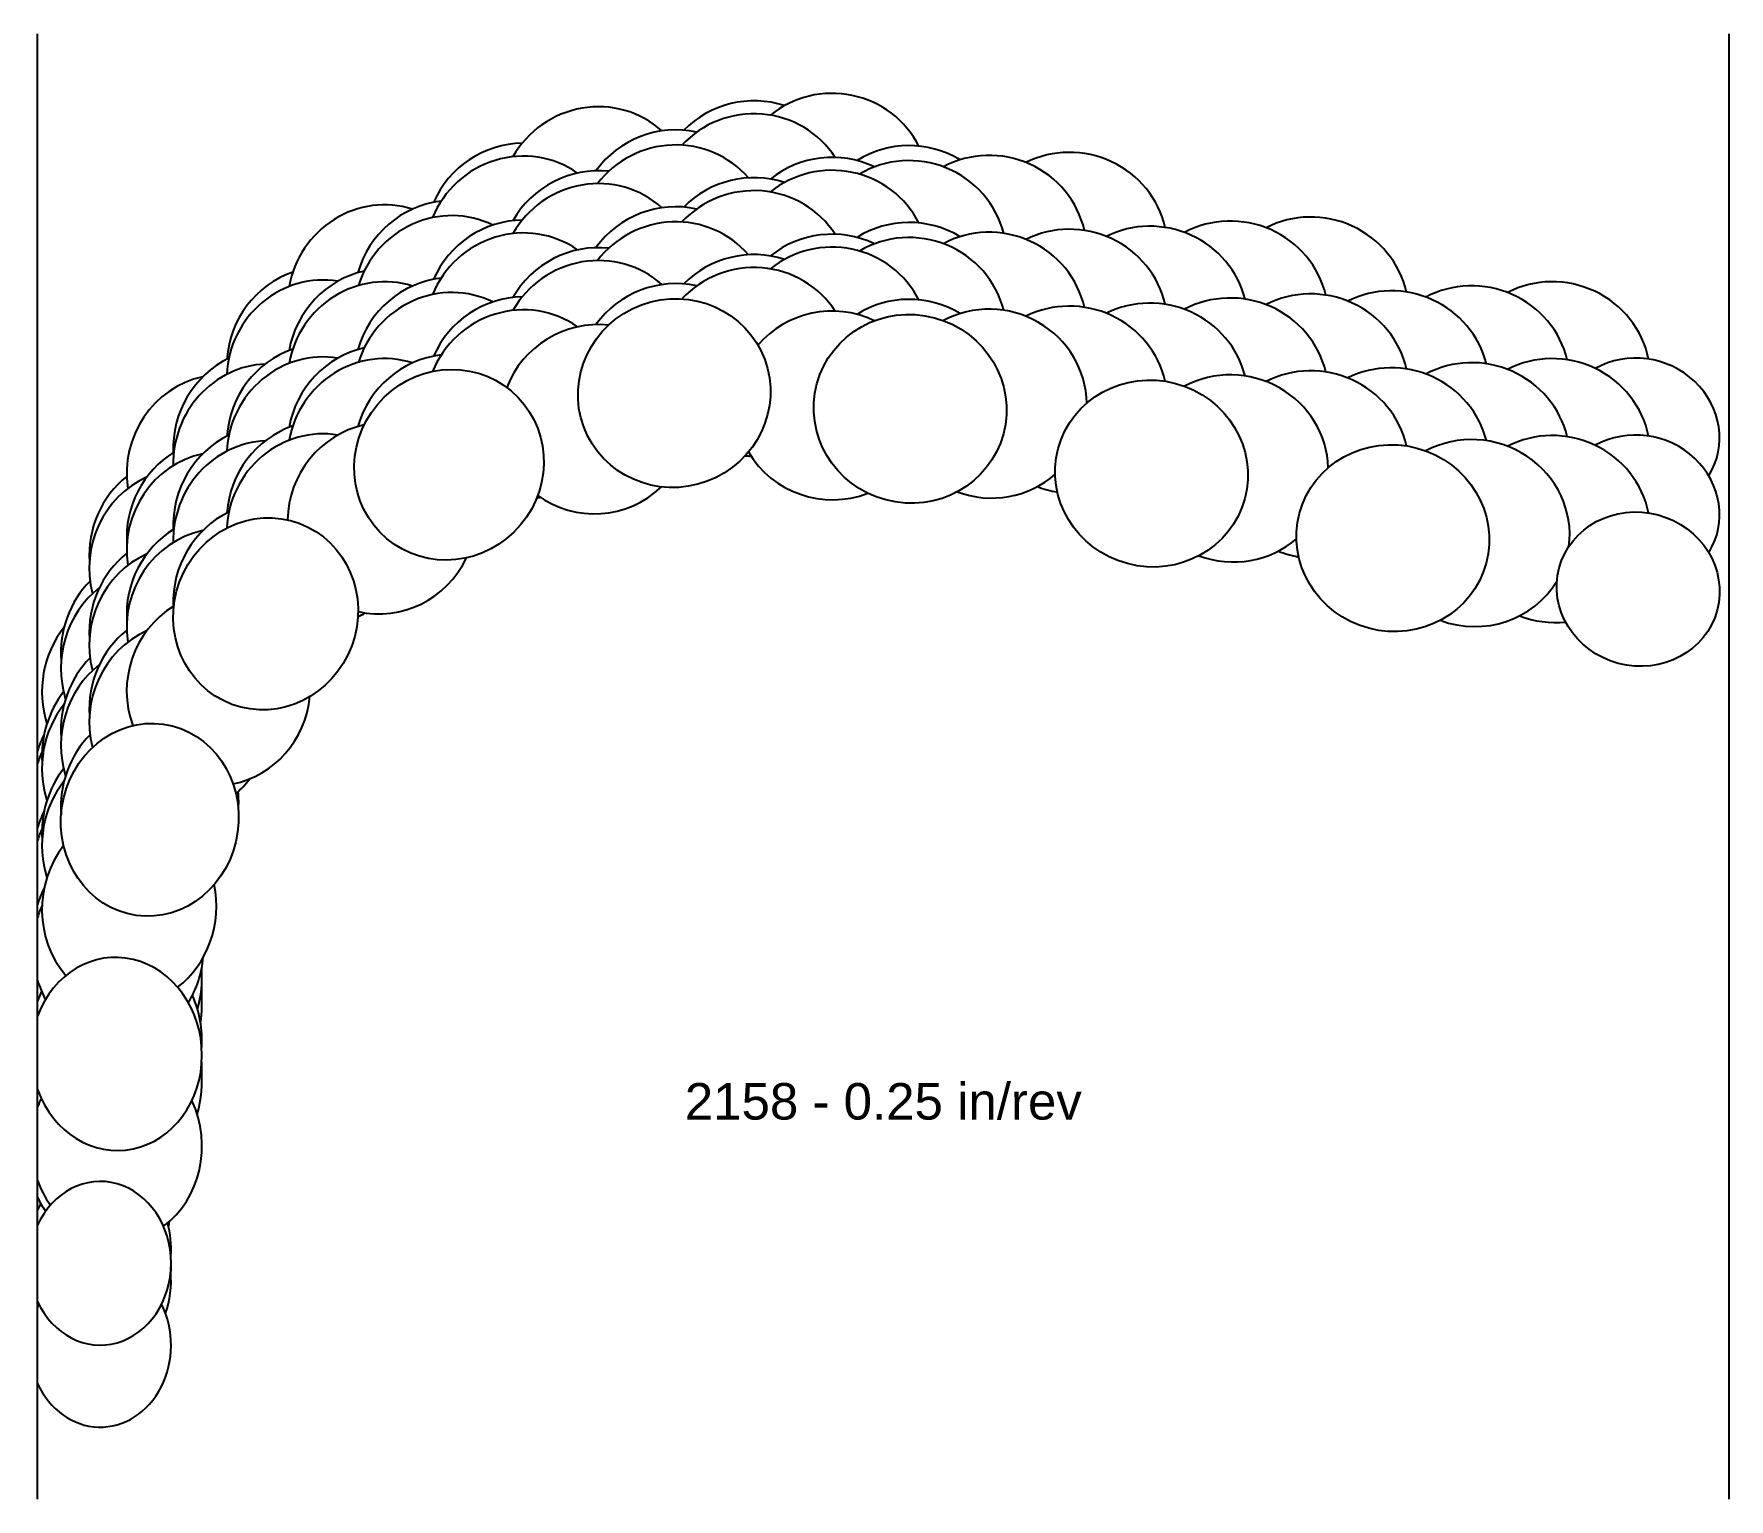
# Model space of a CAD drawing. Header units: inches. Extents: x -5.51 to 0, y -3.67 to 1.09.
import ezdxf
from ezdxf.enums import TextEntityAlignment as Align

# ---------------------------------------------------------------- set-up
doc = ezdxf.new("R2010")
doc.units = ezdxf.units.IN
doc.header["$MEASUREMENT"] = 0
for name, color, linetype, true_color in [('Blade_1', 30, 'Continuous', 0xff7f00), ('Blade_2', 7, 'Continuous', 0xcccc00), ('Blade_3', 7, 'Continuous', 0x00cc00), ('Blade_4', 7, 'Continuous', 0x00cccc), ('Blade_5', 7, 'Continuous', 0x0066cc), ('Blade_6', 190, 'Continuous', 0x7f00ff)]:
    doc.layers.add(name, color=color, linetype=linetype, true_color=true_color)
doc.layers.add('Gage_Line', color=7, linetype='Continuous')
doc.styles.get("Standard").update_dxf_attribs({"font": 'arial.ttf'})

msp = doc.modelspace()

# ---------------------------------------------------------------- linework, layer by layer
at = {"layer": 'Blade_1'}
for centre, major_axis, ratio, start_param, end_param in [((-3.4298, 0.4226), (0.2942, 0.1096), 0.974557, 6.626652, 8.428824), ((-2.6628, 0.3715), (0.3033, -0.0813), 0.976296, 6.782904, 8.663791), ((-4.1622, 0.1897), (0.202, 0.2404), 0.968789, 6.517079, 8.266845), ((-3.4298, 0.1726), (0.2942, 0.1096), 0.974557, 6.626652, 8.428824), ((-2.6628, 0.1215), (0.3033, -0.0813), 0.976296, 6.782904, 8.663791), ((-1.878, 0.1612), (0.3033, -0.0813), 0.965926, 6.776424, 8.594384), ((-4.1622, -0.0603), (0.202, 0.2404), 0.968789, 6.517079, 8.266845), ((-1.878, -0.0888), (0.3033, -0.0813), 0.965926, 6.776424, 8.594384), ((-1.0933, -0.049), (0.3033, -0.0813), 0.965926, 6.776178, 8.594787), ((-0.2958, -0.2146), (0.2569, -0.0688), 0.939693, 6.008418, 8.654013), ((-4.7583, -0.295), (0.1095, 0.2943), 0.950898, 6.66211, 8.251523), ((-1.0933, -0.299), (0.3033, -0.0813), 0.965926, 6.776178, 8.594787), ((-0.2958, -0.4646), (0.2569, -0.0688), 0.939693, 6.008418, 8.654013), ((-4.7583, -0.545), (0.1095, 0.2943), 0.950898, 6.66211, 8.251523), ((-5.1351, -0.9646), (0.044, 0.3109), 0.919021, 0.756329, 2.05003), ((-5.1351, -1.2146), (0.044, 0.3109), 0.919021, 0.756329, 2.05003), ((-5.2431, -2.2259), (-0.0156, 0.3136), 0.884515, 1.905288, 7.406833), ((-5.2431, -1.9759), (-0.0156, 0.3136), 0.884515, 4.330053, 4.753499), ((-5.2962, -2.9065), (0, 0.266), 0.866025, 2.05591, 7.368869)]:
    msp.add_ellipse(centre, major_axis=major_axis, ratio=ratio, start_param=start_param, end_param=end_param, dxfattribs=at)
for centre, major_axis, ratio in [((-3.4298, -0.0774), (0.2942, 0.1096), 0.974557), ((-2.6628, -0.1285), (0.3033, -0.0813), 0.976296), ((-4.1622, -0.3103), (0.202, 0.2404), 0.968789), ((-1.878, -0.3388), (0.3033, -0.0813), 0.965926), ((-1.0933, -0.549), (0.3033, -0.0813), 0.965926), ((-0.2958, -0.7146), (0.2569, -0.0688), 0.939693), ((-4.7583, -0.795), (0.1095, 0.2943), 0.950898), ((-5.1351, -1.4646), (0.044, 0.3109), 0.919021)]:
    msp.add_ellipse(centre, major_axis=major_axis, ratio=ratio, dxfattribs=at)
at = {"layer": 'Blade_2'}
for centre, major_axis, ratio, start_param, end_param in [((-2.9157, 0.3826), (0.3134, -0.0201), 0.976194, 1.182537, 2.328806), ((-3.6831, 0.3379), (0.2698, 0.1606), 0.973027, 7.199621, 8.383666), ((-2.9157, 0.1326), (0.3134, -0.0201), 0.976194, 1.182537, 2.328806), ((-3.6831, 0.0879), (0.2698, 0.1606), 0.973027, 7.199621, 8.383666), ((-4.3806, 0.0156), (0.1632, 0.2683), 0.96629, 7.033875, 8.237921), ((-2.9157, -0.1174), (0.3134, -0.0201), 0.976194, 1.182537, 2.512865), ((-3.6831, -0.1621), (0.2698, 0.1606), 0.973027, 7.199621, 8.533657), ((-4.3806, -0.2344), (0.1632, 0.2683), 0.96629, 7.033875, 8.237921), ((-4.3806, -0.4844), (0.1632, 0.2683), 0.96629, 7.033875, 8.401829), ((-4.9115, -0.5397), (0.0725, 0.3055), 0.948499, 7.036549, 8.166265), ((-2.9157, -0.1174), (0.3134, -0.0201), 0.976194, 3.723174, 5.151598), ((-3.6831, -0.1621), (0.2698, 0.1606), 0.973027, 3.53023, 4.936485), ((-4.9115, -0.7897), (0.0725, 0.3055), 0.948499, 7.036549, 8.166265), ((-4.3806, -0.4844), (0.1632, 0.2683), 0.96629, 3.448604, 4.817514), ((-4.9115, -1.0397), (0.0725, 0.3055), 0.948499, 7.036549, 8.463986), ((-5.202, -1.251), (0.0283, 0.3127), 0.902397, 7.234371, 8.020757), ((-4.9115, -1.0397), (0.0725, 0.3055), 0.948499, 3.545102, 4.856275), ((-5.202, -1.501), (0.0283, 0.3127), 0.902397, 7.234371, 8.020757), ((-5.202, -1.751), (0.0283, 0.3127), 0.902397, 7.234371, 8.711978), ((-5.202, -1.751), (0.0283, 0.3127), 0.902397, 3.829161, 5.037884), ((-5.2431, -2.0216), (-0.0156, 0.3136), 0.884515, 4.589109, 4.72886), ((-5.2431, -2.2716), (-0.0156, 0.3136), 0.884515, 4.589109, 4.72886), ((-5.2431, -2.5216), (-0.0156, 0.3136), 0.884515, 7.307272, 7.406833), ((-5.2431, -2.5216), (-0.0156, 0.3136), 0.884515, 3.665719, 5.146441), ((-5.2431, -2.5216), (-0.0156, 0.3136), 0.884515, 8.188473, 8.483123), ((-5.2962, -2.9233), (0, 0.266), 0.866025, 4.63336, 4.74409), ((-5.2962, -3.1733), (0, 0.266), 0.866025, 1.045326, 1.085684), ((-5.2962, -3.1733), (0, 0.266), 0.866025, 2.05591, 5.23786)]:
    msp.add_ellipse(centre, major_axis=major_axis, ratio=ratio, start_param=start_param, end_param=end_param, dxfattribs=at)
at = {"layer": 'Blade_3'}
for centre, major_axis, ratio, start_param, end_param in [((-3.1727, 0.5244), (0.3095, 0.0529), 0.975628, 6.676214, 8.5205), ((-3.9285, 0.3845), (0.2383, 0.2045), 0.971072, 6.523377, 8.341293), ((-2.4021, 0.3885), (0.3033, -0.0813), 0.976296, 6.758489, 8.618496), ((-3.1727, 0.2744), (0.3095, 0.0529), 0.975628, 6.676214, 8.5205), ((-3.9285, 0.1345), (0.2383, 0.2045), 0.971072, 6.523377, 8.341293), ((-2.4021, 0.1385), (0.3033, -0.0813), 0.976296, 6.758489, 8.618496), ((-1.6164, 0.1779), (0.3033, -0.0813), 0.965926, 6.764225, 8.622482), ((-3.1727, 0.0244), (0.3095, 0.0529), 0.975628, 6.676214, 8.5205), ((-4.5804, -0.0221), (0.1234, 0.2888), 0.963683, 6.513291, 8.225432), ((-0.8315, -0.0324), (0.3033, -0.0813), 0.965926, 6.76409, 8.622377), ((-1.6164, -0.0721), (0.3033, -0.0813), 0.965926, 6.764225, 8.622482), ((-3.9285, -0.1155), (0.2383, 0.2045), 0.971072, 6.523377, 8.341293), ((-2.4021, -0.1115), (0.3033, -0.0813), 0.976296, 6.555159, 8.618496), ((-4.5804, -0.2721), (0.1234, 0.2888), 0.963683, 6.513291, 8.225432), ((-0.8315, -0.2824), (0.3033, -0.0813), 0.965926, 6.76409, 8.622377), ((-1.6164, -0.3221), (0.3033, -0.0813), 0.965926, 6.561327, 8.622482), ((-4.5804, -0.5221), (0.1234, 0.2888), 0.963683, 6.513291, 8.225432), ((-0.8315, -0.5324), (0.3033, -0.0813), 0.965926, 6.412651, 8.622377), ((-3.1727, 0.0244), (0.3095, 0.0529), 0.975628, 4.462112, 4.523791), ((-5.0378, -0.6394), (0.059, 0.3084), 0.934438, 0.5761, 2.040096), ((-2.4021, -0.1115), (0.3033, -0.0813), 0.976296, 4.616479, 5.706144), ((-3.9285, -0.1155), (0.2383, 0.2045), 0.971072, 4.185264, 4.222065), ((-5.0378, -0.8894), (0.059, 0.3084), 0.934438, 0.5761, 2.040096), ((-1.6164, -0.3221), (0.3033, -0.0813), 0.965926, 4.616333, 5.699844), ((-0.8315, -0.5324), (0.3033, -0.0813), 0.965926, 4.615557, 6.013554), ((-4.5804, -0.5221), (0.1234, 0.2888), 0.963683, 3.971174, 4.057878), ((-5.0378, -1.1394), (0.059, 0.3084), 0.934438, 0.5761, 2.040096), ((-5.2373, -1.3815), (0.0121, 0.3138), 0.884619, 1.146846, 1.282568), ((-5.0378, -1.1394), (0.059, 0.3084), 0.934438, 4.013981, 4.228328), ((-5.2373, -1.3815), (0.0121, 0.3138), 0.884619, 1.945941, 1.951912), ((-5.2373, -1.6315), (0.0121, 0.3138), 0.884619, 1.146846, 1.282568), ((-5.2373, -1.6315), (0.0121, 0.3138), 0.884619, 1.945941, 1.951912), ((-5.2373, -1.8815), (0.0121, 0.3138), 0.884619, 1.146846, 1.282568), ((-5.2373, -1.8815), (0.0121, 0.3138), 0.884619, 4.145574, 4.650711), ((-5.2373, -1.8815), (0.0121, 0.3138), 0.884619, 1.945941, 2.164789), ((-5.2962, -2.5676), (0, 0.266), 0.866025, 2.05591, 2.261207)]:
    msp.add_ellipse(centre, major_axis=major_axis, ratio=ratio, start_param=start_param, end_param=end_param, dxfattribs=at)
at = {"layer": 'Blade_4'}
for centre, major_axis, ratio, start_param, end_param in [((-3.4298, 0.4716), (0.2942, 0.1096), 0.974557, 7.269948, 8.456979), ((-2.6628, 0.4204), (0.3033, -0.0813), 0.976296, 1.282324, 2.41019), ((-4.1622, 0.2387), (0.202, 0.2404), 0.968789, 7.080413, 8.292207), ((-3.4298, 0.2216), (0.2942, 0.1096), 0.974557, 7.269948, 8.456979), ((-2.6628, 0.1704), (0.3033, -0.0813), 0.976296, 1.282324, 2.41019), ((-4.1622, -0.0113), (0.202, 0.2404), 0.968789, 7.080413, 8.292207), ((-3.4298, -0.0284), (0.2942, 0.1096), 0.974557, 7.269948, 8.456979), ((-2.6628, -0.0796), (0.3033, -0.0813), 0.976296, 1.282324, 2.41019), ((-4.7583, -0.2461), (0.1095, 0.2943), 0.950898, 7.065224, 8.27336), ((-4.1622, -0.2613), (0.202, 0.2404), 0.968789, 7.080413, 8.292207), ((-4.7583, -0.4961), (0.1095, 0.2943), 0.950898, 7.065224, 8.27336), ((-4.7583, -0.7461), (0.1095, 0.2943), 0.950898, 7.065224, 8.27336), ((-5.1351, -0.9156), (0.044, 0.3109), 0.919021, 7.172931, 8.084872), ((-5.1351, -1.1656), (0.044, 0.3109), 0.919021, 7.172931, 8.084872), ((-5.1351, -1.4156), (0.044, 0.3109), 0.919021, 7.172931, 8.084872), ((-5.1351, -1.4156), (0.044, 0.3109), 0.919021, 4.786966, 4.976667), ((-5.2431, -1.927), (-0.0156, 0.3136), 0.884515, 4.578018, 4.615156), ((-5.2431, -2.177), (-0.0156, 0.3136), 0.884515, 7.29574, 7.406833), ((-5.2431, -2.177), (-0.0156, 0.3136), 0.884515, 4.578018, 5.135265), ((-5.2962, -2.8575), (0, 0.266), 0.866025, 0.994582, 1.085684), ((-5.2962, -2.8575), (0, 0.266), 0.866025, 4.620259, 5.025642)]:
    msp.add_ellipse(centre, major_axis=major_axis, ratio=ratio, start_param=start_param, end_param=end_param, dxfattribs=at)
at = {"layer": 'Blade_5'}
for centre, major_axis, ratio, start_param, end_param in [((-2.9157, 0.5906), (0.3134, -0.0201), 0.976194, 6.806046, 8.611991), ((-3.6831, 0.5459), (0.2698, 0.1606), 0.973027, 6.575416, 8.383666), ((-2.1396, 0.4014), (0.3033, -0.0813), 0.965926, 6.752183, 8.59469), ((-3.6831, 0.2959), (0.2698, 0.1606), 0.973027, 6.575416, 8.383666), ((-2.9157, 0.3406), (0.3134, -0.0201), 0.976194, 6.806046, 8.611991), ((-4.3806, 0.2236), (0.1632, 0.2683), 0.96629, 6.514049, 8.237921), ((-1.3549, 0.1911), (0.3033, -0.0813), 0.965926, 6.75253, 8.608248), ((-2.1396, 0.1514), (0.3033, -0.0813), 0.965926, 6.752183, 8.59469), ((-2.9157, 0.0906), (0.3134, -0.0201), 0.976194, 6.806046, 8.611991), ((-3.6831, 0.0459), (0.2698, 0.1606), 0.973027, 6.575416, 8.383666), ((-4.3806, -0.0264), (0.1632, 0.2683), 0.96629, 6.514049, 8.237921), ((-0.5696, -0.0193), (0.3033, -0.0813), 0.965926, 6.727531, 8.608466), ((-1.3549, -0.0589), (0.3033, -0.0813), 0.965926, 6.75253, 8.608248), ((-2.1396, -0.0986), (0.3033, -0.0813), 0.965926, 6.752183, 8.59469), ((-4.3806, -0.2764), (0.1632, 0.2683), 0.96629, 6.514049, 8.237921), ((-1.3549, -0.3089), (0.3033, -0.0813), 0.965926, 6.75253, 8.608248), ((-0.5696, -0.2693), (0.3033, -0.0813), 0.965926, 6.727531, 8.608466), ((-4.9115, -0.3317), (0.0725, 0.3055), 0.948499, 6.701354, 8.254193), ((-0.5696, -0.5193), (0.3033, -0.0813), 0.965926, 6.727531, 8.608466), ((-4.9115, -0.5817), (0.0725, 0.3055), 0.948499, 6.701354, 8.254193), ((-2.1396, -0.0986), (0.3033, -0.0813), 0.965926, 4.60768, 4.823351), ((-4.9115, -0.8317), (0.0725, 0.3055), 0.948499, 6.701354, 8.254193), ((-1.3549, -0.3089), (0.3033, -0.0813), 0.965926, 4.603407, 4.823426), ((-1.3433, -0.3595), (0.257, 0), 1, 4.425753, 4.493874), ((-0.5696, -0.5193), (0.3033, -0.0813), 0.965926, 4.602247, 5.086514), ((-5.202, -1.043), (0.0283, 0.3127), 0.902397, 0.941632, 2.008492), ((-5.202, -1.293), (0.0283, 0.3127), 0.902397, 0.941632, 2.008492), ((-5.202, -1.543), (0.0283, 0.3127), 0.902397, 0.941632, 2.008492), ((-5.2431, -2.0636), (-0.0156, 0.3136), 0.884515, 4.474438, 4.796155), ((-5.2431, -2.3136), (-0.0156, 0.3136), 0.884515, 4.318353, 4.796155), ((-5.2962, -2.7153), (0, 0.266), 0.866025, 4.441818, 4.504551), ((-5.2962, -2.9653), (0, 0.266), 0.866025, 4.310695, 4.823259)]:
    msp.add_ellipse(centre, major_axis=major_axis, ratio=ratio, start_param=start_param, end_param=end_param, dxfattribs=at)
at = {"layer": 'Blade_6'}
for centre, major_axis, ratio, start_param, end_param in [((-3.1727, 0.5664), (0.3095, 0.0529), 0.975628, 7.359415, 8.491665), ((-3.9285, 0.4265), (0.2383, 0.2045), 0.971072, 7.145475, 8.314889), ((-3.1727, 0.3164), (0.3095, 0.0529), 0.975628, 7.359415, 8.491665), ((-3.9285, 0.1765), (0.2383, 0.2045), 0.971072, 7.145475, 8.314889), ((-3.1727, 0.0664), (0.3095, 0.0529), 0.975628, 7.359415, 8.491665), ((-4.5804, 0.0199), (0.1234, 0.2888), 0.963683, 7.00029, 8.202526), ((-3.9285, -0.0735), (0.2383, 0.2045), 0.971072, 7.145475, 8.314889), ((-4.5804, -0.2301), (0.1234, 0.2888), 0.963683, 7.00029, 8.202526), ((-4.5804, -0.4801), (0.1234, 0.2888), 0.963683, 7.00029, 8.202526), ((-5.0378, -0.5974), (0.059, 0.3084), 0.934438, 7.110734, 8.122895), ((-5.0378, -0.8474), (0.059, 0.3084), 0.934438, 7.110734, 8.122895), ((-5.0378, -1.0974), (0.059, 0.3084), 0.934438, 7.110734, 8.122895), ((-5.2373, -1.3395), (0.0121, 0.3138), 0.884619, 7.376719, 7.565753), ((-5.2373, -1.5895), (0.0121, 0.3138), 0.884619, 7.376719, 7.565753), ((-5.2373, -1.8395), (0.0121, 0.3138), 0.884619, 7.376719, 7.565753)]:
    msp.add_ellipse(centre, major_axis=major_axis, ratio=ratio, start_param=start_param, end_param=end_param, dxfattribs=at)
at = {"layer": 'Gage_Line'}
for p, q in [((-5.5, -3.6733), (-5.5, 1.0906)), ((0, -3.6733), (0, 1.0906))]:
    msp.add_line(p, q, dxfattribs=at)

# ---------------------------------------------------------------- texts
msp.add_text('2158 - 0.25 in/rev', height=0.11875).set_placement((-2.75, -2.38), align=Align.MIDDLE_CENTER)

doc.saveas('drawing.dxf')
